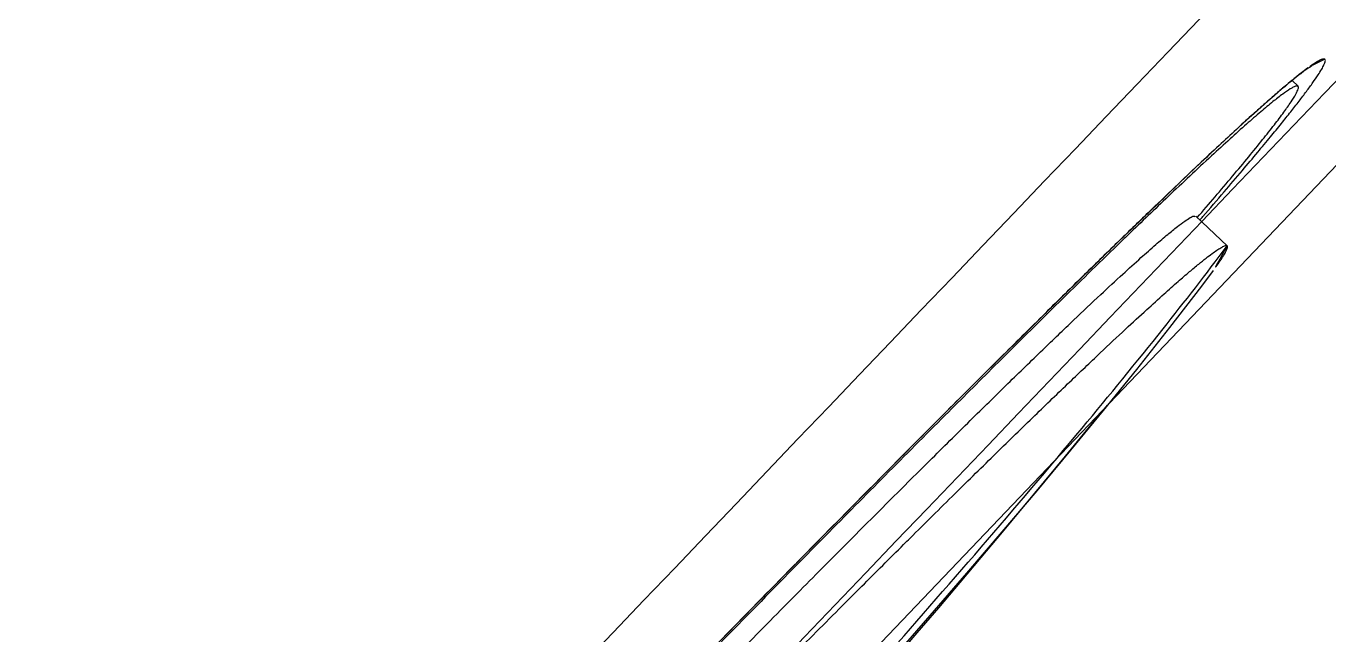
# Model space of a CAD drawing. Header units: millimetres. Extents: x 1145859089 to 1147511753, y -1047484727 to -1047247487.
# Drawn here: x 1147322598.42 to 1147322644.42, y -1047436585.35 to -1047436563.84 of the extents above; entities that cross this region are included whole.
import ezdxf
from ezdxf.xclip import XClip

# ---------------------------------------------------------------- set-up
doc = ezdxf.new("R2010")
doc.units = ezdxf.units.MM
doc.header["$LTSCALE"] = 100
doc.header["$MEASUREMENT"] = 0
doc.header["$XCLIPFRAME"] = 2
doc.layers.get('0').update_dxf_attribs({"linetype": 'CONTINUOUS'})
doc.layers.add('XREF', color=135, linetype='CONTINUOUS')
doc.layers.add('단지배치도$0$W240910', color=135, linetype='CONTINUOUS')

# ---------------------------------------------------------------- blocks, each defined once
blk = doc.blocks.new('단지배치도$0$zw$9902')
at = {"layer": '단지배치도$0$W240910', "linetype": 'ByBlock', "ltscale": 20}
for p, q in [((62296.523, -65279.298), (62410.382, -65159.882)), ((62371.575, -65196.086), (62371.543, -65196.109)), ((62371.605, -65196.064), (62371.575, -65196.086)), ((62371.634, -65196.044), (62371.605, -65196.064)), ((62371.66, -65196.026), (62371.634, -65196.044)), ((62371.684, -65196.01), (62371.66, -65196.026)), ((62371.706, -65195.995), (62371.684, -65196.01)), ((62371.726, -65195.983), (62371.706, -65195.995)), ((62371.743, -65195.972), (62371.726, -65195.983)), ((62371.758, -65195.963), (62371.743, -65195.972)), ((62371.77, -65195.955), (62371.758, -65195.963)), ((62371.78, -65195.95), (62371.77, -65195.955)), ((62371.787, -65195.946), (62371.78, -65195.95)), ((62371.79, -65195.944), (62371.787, -65195.946)), ((62371.791, -65195.944), (62371.79, -65195.944)), ((62371.068, -65196.481), (62370.959, -65196.571)), ((62371.17, -65196.398), (62371.068, -65196.481)), ((62371.303, -65196.664), (62371.091, -65196.462)), ((62371.265, -65196.322), (62371.17, -65196.398)), ((62371.31, -65196.286), (62371.265, -65196.322)), ((62371.354, -65196.253), (62371.31, -65196.286)), ((62371.395, -65196.221), (62371.354, -65196.253)), ((62371.435, -65196.19), (62371.395, -65196.221)), ((62371.473, -65196.161), (62371.435, -65196.19)), ((62371.509, -65196.135), (62371.473, -65196.161)), ((62371.543, -65196.109), (62371.509, -65196.135)), ((62370.457, -65196.999), (62370.24, -65197.189)), ((62370.593, -65196.882), (62370.457, -65196.999)), ((62370.722, -65196.771), (62370.593, -65196.882)), ((62370.844, -65196.668), (62370.722, -65196.771)), ((62370.959, -65196.571), (62370.844, -65196.668)), ((62370.006, -65197.396), (62369.755, -65197.621)), ((62370.24, -65197.189), (62370.006, -65197.396)), ((62369.486, -65197.864), (62369.201, -65198.124)), ((62369.755, -65197.621), (62369.486, -65197.864)), ((62368.898, -65198.402), (62368.58, -65198.697)), ((62369.201, -65198.124), (62368.898, -65198.402)), ((62368.58, -65198.697), (62368.247, -65199.008)), ((62368.247, -65199.008), (62367.898, -65199.336)), ((62367.534, -65199.679), (62367.156, -65200.038)), ((62367.898, -65199.336), (62367.534, -65199.679)), ((62367.156, -65200.038), (62366.63, -65200.54)), ((62366.63, -65200.54), (62366.078, -65201.07)), ((62366.078, -65201.07), (62365.502, -65201.626)), ((62365.502, -65201.626), (62364.902, -65202.208)), ((62367.693, -65201.253), (62368.796, -65202.304)), ((62367.834, -65201.387), (62367.839, -65201.38)), ((62364.902, -65202.208), (62364.278, -65202.816)), ((62364.278, -65202.816), (62363.631, -65203.45)), ((62363.631, -65203.45), (62362.961, -65204.108)), ((62368.305, -65203.173), (62367.895, -65203.718)), ((62367.895, -65203.718), (62366.768, -65205.181)), ((62362.961, -65204.108), (62362.269, -65204.79)), ((62362.269, -65204.79), (62361.556, -65205.497)), ((62366.768, -65205.181), (62365.595, -65206.664)), ((62361.556, -65205.497), (62360.821, -65206.226)), ((62360.821, -65206.226), (62360.066, -65206.978)), ((62365.595, -65206.664), (62364.426, -65208.11)), ((62360.066, -65206.978), (62359.292, -65207.752)), ((62359.292, -65207.752), (62358.5, -65208.545)), ((62364.426, -65208.11), (62363.268, -65209.517)), ((62358.5, -65208.545), (62357.691, -65209.357)), ((62357.691, -65209.357), (62356.866, -65210.188)), ((62363.268, -65209.517), (62362.074, -65210.947)), ((62356.866, -65210.188), (62356.026, -65211.035)), ((62356.026, -65211.035), (62354.957, -65212.117)), ((62362.074, -65210.947), (62360.841, -65212.405)), ((62354.957, -65212.117), (62353.868, -65213.222)), ((62360.841, -65212.405), (62359.593, -65213.864)), ((62353.868, -65213.222), (62352.755, -65214.354)), ((62359.593, -65213.864), (62358.302, -65215.357)), ((62352.755, -65214.354), (62351.614, -65215.518)), ((62358.302, -65215.357), (62356.967, -65216.886)), ((62351.614, -65215.518), (62350.437, -65216.721))]:
    blk.add_line(p, q, dxfattribs=at)
at = {"layer": '단지배치도$0$W240910'}
for radius in [11431.377, 11931.377]:
    blk.add_arc((57394.291, -57699.4), radius, 251.6277496, 321.4181311, dxfattribs=at)
at = {"layer": '단지배치도$0$W240910', "linetype": 'ByBlock', "ltscale": 20}
for centre, radius, start, end in [((83110.002, -85034.369), 28703.079, 136.1634005, 136.5659855), ((82768.959, -84709.197), 28226.861, 136.1617134, 136.5676793), ((63062.955, -65911.129), 994.87, 135.051348, 135.397225)]:
    blk.add_arc(centre, radius, start, end, dxfattribs=at)
blk.add_ellipse((61988.099, -64900.376), major_axis=(11.578, -485.991), ratio=1, start_param=0.708795, end_param=0.862005, dxfattribs=at)
for points, start_tangent, end_tangent in [([(62367.839, -65201.38), (62367.937, -65201.268), (62368.692, -65200.393), (62369.337, -65199.637), (62369.88, -65198.991), (62370.333, -65198.446), (62370.715, -65197.977), (62371.046, -65197.565), (62371.339, -65197.19), (62371.601, -65196.845), (62371.829, -65196.531), (62372.012, -65196.263), (62372.14, -65196.056), (62372.218, -65195.908), (62372.258, -65195.805), (62372.252, -65195.704)], (0.655824, 0.754914), (-0.724166, 0.689625)), ([(62371.649, -65196.01), (62371.474, -65196.143), (62371.174, -65196.382), (62371.085, -65196.456)], (-0.804454, -0.594015), (-0.770509, -0.637429)), ([(62372.252, -65195.704), (62372.154, -65195.701), (62372.059, -65195.742), (62371.921, -65195.822), (62371.728, -65195.953), (62371.649, -65196.01)], (-0.724287, 0.689498), (-0.804454, -0.594015)), ([(62371.085, -65196.456), (62370.844, -65196.657), (62370.486, -65196.965), (62370.093, -65197.312), (62369.647, -65197.711), (62369.129, -65198.185), (62368.516, -65198.752), (62367.797, -65199.427), (62366.964, -65200.216), (62366.012, -65201.13), (62364.926, -65202.181), (62363.69, -65203.388), (62362.286, -65204.77), (62360.696, -65206.347), (62358.901, -65208.139), (62356.877, -65210.174), (62354.598, -65212.478), (62352.035, -65215.085), (62349.151, -65218.036), (62345.906, -65221.375), (62342.269, -65225.141), (62338.116, -65229.467), (62333.659, -65234.141), (62329.499, -65238.532), (62325.892, -65242.364), (62322.7, -65245.775), (62319.88, -65248.807), (62317.389, -65251.5), (62315.187, -65253.895), (62313.244, -65256.022), (62311.532, -65257.907), (62310.026, -65259.577), (62308.707, -65261.051), (62307.554, -65262.349), (62306.551, -65263.489), (62305.68, -65264.488), (62304.926, -65265.361), (62304.283, -65266.116), (62303.741, -65266.76), (62303.29, -65267.304), (62302.909, -65267.771), (62302.58, -65268.182), (62302.287, -65268.557), (62302.081, -65268.827)], (-0.770509, -0.637429), (-0.600025, -0.799981)), ([(62371.303, -65196.664), (62371.267, -65196.652), (62371.209, -65196.663), (62371.13, -65196.698), (62371.029, -65196.755), (62370.764, -65196.937), (62370.416, -65197.206), (62369.989, -65197.562), (62369.483, -65198.001), (62368.901, -65198.522), (62368.245, -65199.123), (62366.72, -65200.554), (62365.31, -65201.906)], (-0.826844, 0.562432), (-0.719307, -0.694693)), ([(62367.746, -65201.299), (62368.992, -65199.837), (62369.561, -65199.153), (62370.053, -65198.546), (62370.468, -65198.02), (62370.803, -65197.576), (62371.056, -65197.216), (62371.225, -65196.942), (62371.277, -65196.839), (62371.308, -65196.758), (62371.317, -65196.699), (62371.303, -65196.664)], (0.653066, 0.757301), (-0.601141, 0.799143)), ([(62356.76, -65211.417), (62358.294, -65209.889), (62359.729, -65208.469), (62361.06, -65207.164), (62362.29, -65205.969), (62363.39, -65204.914), (62364.334, -65204.022), (62365.116, -65203.297), (62365.756, -65202.716), (62366.28, -65202.254), (62366.704, -65201.893), (62367.042, -65201.621), (62367.303, -65201.427), (62367.496, -65201.304), (62367.625, -65201.247), (62367.673, -65201.274)], (0.707162, 0.707052), (0.718636, -0.695386)), ([(62365.31, -65201.906), (62364.924, -65202.279), (62362.875, -65204.28), (62360.59, -65206.54), (62358.846, -65208.28)], (-0.719307, -0.694693), (-0.70673, -0.707483)), ([(62355.803, -65217.863), (62356.477, -65217.103), (62363.678, -65208.738), (62366.536, -65205.231), (62368.796, -65202.304)], (0.663916, 0.747807), (0.596607, 0.802533)), ([(62357.377, -65212.848), (62357.602, -65212.624), (62359.186, -65211.055), (62360.652, -65209.615), (62362.01, -65208.293), (62363.245, -65207.102), (62364.318, -65206.082), (62365.216, -65205.239), (62365.959, -65204.553), (62366.573, -65203.998), (62367.071, -65203.556), (62367.472, -65203.211), (62367.795, -65202.942), (62368.055, -65202.733), (62368.266, -65202.573), (62368.437, -65202.453), (62368.573, -65202.368), (62368.677, -65202.315), (62368.796, -65202.304)], (0.708887, 0.705323), (0.723263, -0.690573)), ([(62368.796, -65202.304), (62368.79, -65202.42), (62368.743, -65202.523), (62368.665, -65202.657), (62368.554, -65202.827), (62368.405, -65203.037), (62368.305, -65203.173)], (0.722189, -0.691696), (-0.598337, -0.801244)), ([(62348.541, -65219.746), (62349.266, -65219.004), (62351.339, -65216.888), (62353.27, -65214.928), (62355.068, -65213.114), (62356.741, -65211.436), (62356.76, -65211.417)], (0.698469, 0.715641), (0.707162, 0.707052)), ([(62354.616, -65212.544), (62349.426, -65217.837), (62342.867, -65224.604), (62335.839, -65231.936), (62328.849, -65239.306), (62322.403, -65246.179), (62317.352, -65251.626)], (-0.702234, -0.711947), (-0.677687, -0.735351)), ([(62337.346, -65233.384), (62339.933, -65230.677), (62342.626, -65227.874), (62345.265, -65225.143), (62347.711, -65222.626), (62349.976, -65220.31), (62352.093, -65218.158), (62354.063, -65216.166), (62355.897, -65214.325), (62357.377, -65212.848)], (0.690086, 0.723728), (0.708887, 0.705323))]:
    blk.add_spline(points, degree=3, dxfattribs=dict(at, start_tangent=start_tangent, end_tangent=end_tangent))
blk = doc.blocks.new('단지배치도')
blk.add_blockref('단지배치도$0$zw$9902', (141034.193, 142437.157))

msp = doc.modelspace()

# ---------------------------------------------------------------- block references
at = {"layer": 'XREF'}
ref = msp.add_blockref('단지배치도', (1147119237.834579, -1047513806.462535), dxfattribs=at)
XClip(ref).set_block_clipping_path([(72982.4064819524, 34919.7593965302), (360382.4067475507, 255319.7593436702)])

doc.saveas('drawing.dxf')
